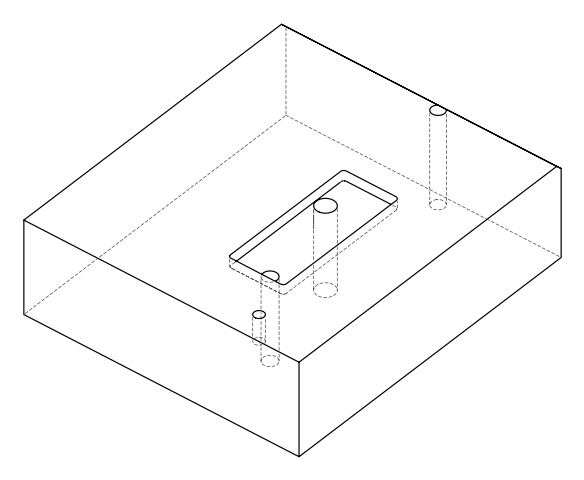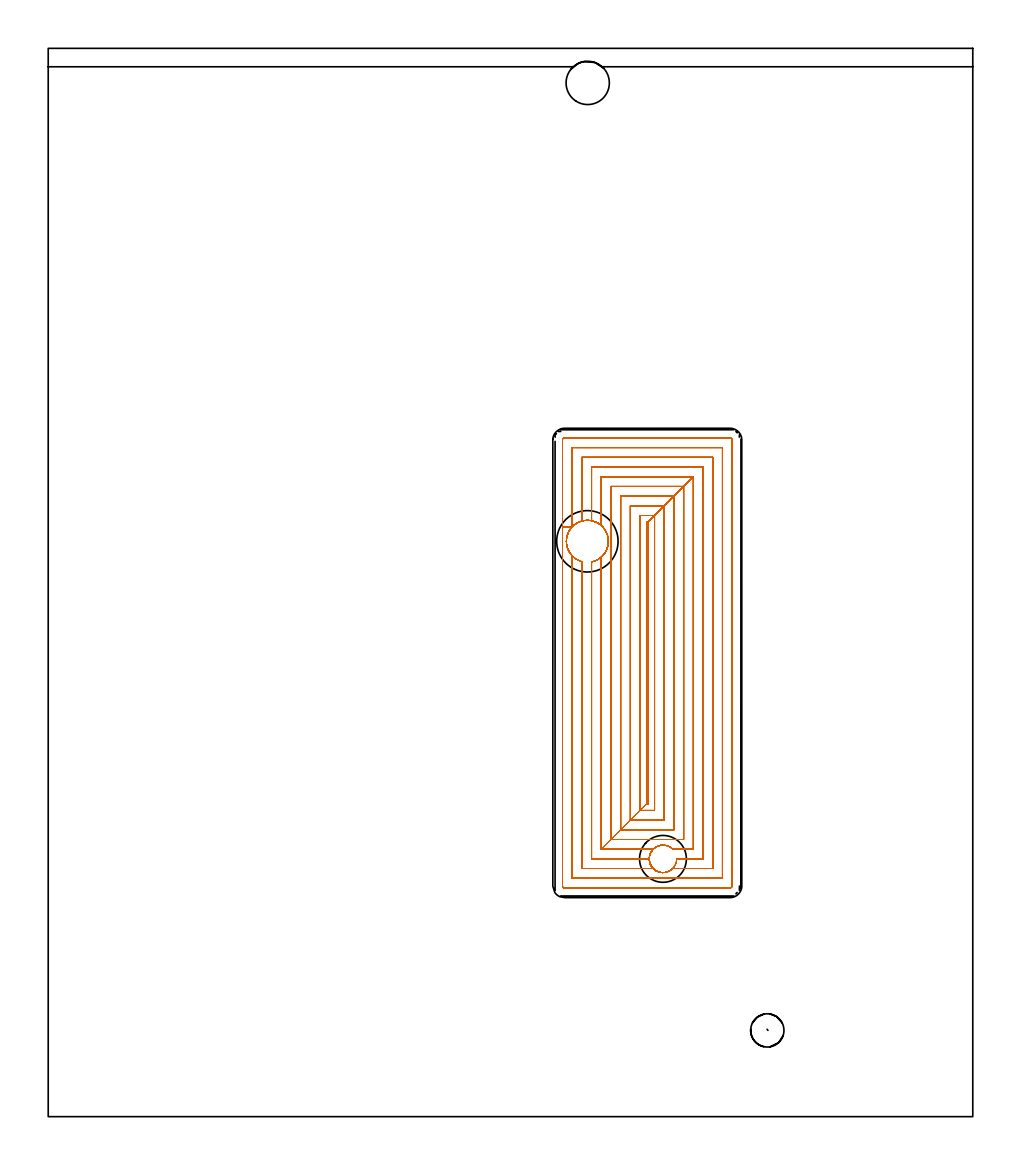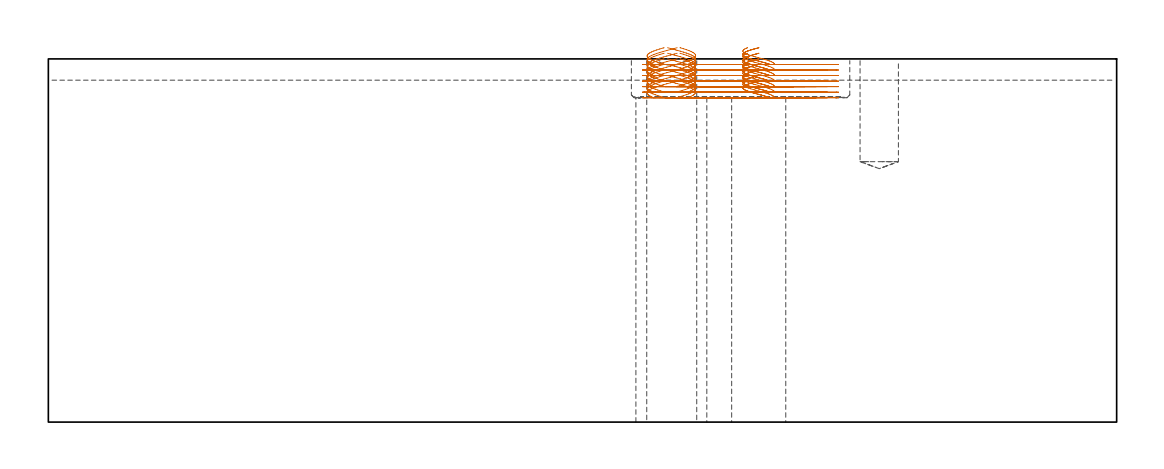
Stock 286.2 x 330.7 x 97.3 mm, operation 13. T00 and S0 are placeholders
(PLAN: 13 operations, 10 tool changes, 51.7 min)
(1 SPOT_DRILL | STEP1HOLE | NXT0321_9005460120000 | 0.03 min | 1 mm3)
(2 SPOT_DRILL_1 | STEP1HOLE_2 | NXT0321_9005460120000 | 0.03 min | 1088 mm3)
(3 SPOT_DRILL_2 | STEP1POCKET | NXT0321_9005460120000 | 0.03 min | 1 mm3)
(4 DRILL_BLIND_HOLE_INTO_CENTER | STEP1HOLE | NXT0301_059 | 0.06 min | 733 mm3)
(5 GUN_DRILL_THROUGH_HOLE | STEP1HOLE | UGT0307_005 | 0.48 min | 4584 mm3)
(6 DRILL_TO_ENLARGE_THROUGH_HOLE | STEP1HOLE | UGT0301_268 | 0.42 min | 8377 mm3)
(7 INDEXABLE_INSERT_DRILL_THROUGH_HOLE_FROM_SOLID | STEP1HOLE_1 | NXT0302_009 | 0.37 min | 27557 mm3)
(8 DRILL_BLIND_HOLE_INTO_CENTER_1 | STEP1HOLE_2 | NXT0301_030 | 0.05 min | 224 mm3)
(9 GUN_DRILL_THROUGH_HOLE_1 | STEP1HOLE_2 | UGT0307_001 | 0.43 min | 1526 mm3)
(10 SPADE_DRILL_TO_ENLARGE_THROUGH_HOLE | STEP1HOLE_2 | UGT0306_005 | 0.38 min | 13204 mm3)
(11 DRILL_BLIND_HOLE_INTO_CENTER_2 | STEP1POCKET | NXT0301_074 | 0.13 min | 2336 mm3)
(12 AREA_MILL | FG_CHAMFER_SURFACE | UGT0205_001 | 7.05 min | 4648 mm3)
(13 MILL_RECTANGULAR_POCKET | POCKET_RECTANGULAR_STRAIGHT | NXT0201_002 | Follow Part, ap 1.5, ae 75% | 42.23 min | 83536 mm3)
(TOOL NXT0321_9005460120000 | NC Spot Drill, 142deg, 12mm, Carbide, Uncoated | D12 PA142 FL30 Z2)
(TOOL NXT0301_059 | Carbide Drill 8.8mm [860.1-0880-026A1-MM 2214] | D8.8 PA140 FL47 Z2)
(TOOL UGT0307_005 | Gun Drill 8.3 mm | D8.3 PA130 FL24 Z1)
(TOOL UGT0301_268 | Twist Drill 13.4 mm | D13.4 PA118 FL108 Z2)
(TOOL NXT0302_009 | Index. Insert Drill 19mm [880-D1900L25-05] | D19 PA176 FL95 Z2)
(TOOL NXT0301_030 | Carbide Drill 5.9mm [860.1-0590-018A1-MM 2214] | D5.9 PA140 FL28 Z2)
(TOOL UGT0307_001 | Gun Drill 5 mm | D5 PA130 FL24 Z1)
(TOOL UGT0306_005 | Spade Drill 14.5mm | D14.5 PA132 FL10 Z2)
(TOOL NXT0301_074 | Carbide Drill 10.3mm [860.1-1030-031A1-MM 2214] | D10.3 PA140 FL55 Z2)
(TOOL UGT0205_001 | Chamfer Mill 20 x 3 x 45 deg. | D20 FL50 Z2)
(TOOL NXT0201_002 | ENDMILL 6mm [R216.24-06050CBC13P 1620] | D6 R1 FL13 Z4)
(OP 13 MILL_RECTANGULAR_POCKET)
G17 G21 G94 G90
T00 M6
G54
G17 G0 G90 X190.359 Y75.554 S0 M3
G43 Z107.3 H1
Z100.3
G94 G1 X190.198 Y75.545 Z100.257 F250.
X189.499 Y75.619 Z100.069
X189.217 Y75.693 Z99.99
X188.935 Y75.768 Z99.912
X188.185 Y76.109 Z99.691
X187.515 Y76.587 Z99.471
X186.949 Y77.185 Z99.25
X186.508 Y77.881 Z99.03
X186.21 Y78.648 Z98.809
X186.064 Y79.458 Z98.588
X186.076 Y80.282 Z98.368
X186.247 Y81.087 Z98.147
X186.569 Y81.845 Z97.926
X187.03 Y82.527 Z97.706
X187.231 Y82.739 Z97.628
X187.434 Y82.949 Z97.549
X188.052 Y83.413 Z97.342
X188.743 Y83.759 Z97.135
X189.486 Y83.974 Z96.928
X190.255 Y84.052 Z96.721
X191.025 Y83.989 Z96.514
X191.771 Y83.789 Z96.307
X192.47 Y83.458 Z96.1
X193.097 Y83.006 Z95.893
X193.304 Y82.8 Z95.814
X199.7 F500.
Y198.1
X185.7 Y184.1
X185.2
Y96.8
X185.7
Y184.1
X187.7 Y186.1
X183.2
Y94.8
X187.7
Y186.1
X190.7 Y189.1
X180.2
Y91.8
X190.7
Y189.1
X193.7 Y192.1
X177.2
Y88.8
X193.7
Y192.1
X196.7 Y195.1
X174.2
Y85.8
X196.7
Y195.1
X199.7 Y198.1
X171.2
Y182.97
G0 X187.338 Y82.849 Z100.3
G1 X187.231 Y82.739 Z100.259 F250.
X187.03 Y82.527 Z100.181
X186.569 Y81.845 Z99.96
X186.247 Y81.087 Z99.739
X186.076 Y80.282 Z99.519
X186.064 Y79.458 Z99.298
X186.21 Y78.648 Z99.078
X186.508 Y77.881 Z98.857
X186.949 Y77.185 Z98.636
X187.515 Y76.587 Z98.416
X188.185 Y76.109 Z98.195
X188.935 Y75.768 Z97.975
X189.217 Y75.693 Z97.896
X189.499 Y75.619 Z97.818
X190.198 Y75.545 Z97.63
X190.899 Y75.586 Z97.441
X191.584 Y75.742 Z97.253
X192.235 Y76.008 Z97.065
X192.833 Y76.377 Z96.877
X193.055 Y76.566 Z96.798
X193.277 Y76.758 Z96.72
X193.774 Y77.348 Z96.513
X194.158 Y78.018 Z96.306
X194.415 Y78.745 Z96.1
X194.538 Y79.507 Z95.893
Y79.8 Z95.814
X202.7 F500.
Y201.1
X168.2
Y184.467
G0 X190.355 Y84.05 Z100.3
G1 X189.573 Y83.99 Z100.09 F250.
X188.798 Y83.78 Z99.875
X188.077 Y83.429 Z99.66
X187.434 Y82.949 Z99.445
X187.231 Y82.739 Z99.367
X187.03 Y82.527 Z99.288
X186.569 Y81.845 Z99.068
X186.247 Y81.087 Z98.847
X186.076 Y80.282 Z98.626
X186.064 Y79.458 Z98.406
X186.21 Y78.648 Z98.185
X186.508 Y77.881 Z97.965
X186.949 Y77.185 Z97.744
X187.515 Y76.587 Z97.523
X188.185 Y76.109 Z97.303
X188.935 Y75.768 Z97.082
X189.217 Y75.693 Z97.004
X189.499 Y75.619 Z96.926
X190.198 Y75.545 Z96.737
X190.899 Y75.586 Z96.549
X191.584 Y75.742 Z96.361
X192.235 Y76.008 Z96.173
X192.833 Y76.377 Z95.984
X193.055 Y76.566 Z95.906
X193.185 Y76.678 Z95.86
X193.305 Y76.8 Z95.814
X205.7 F500.
Y204.1
X165.2
Y184.368
G0 X165.887 Y184.513 Z100.3
G1 X166.681 Y184.602 Z100.086 F250.
X167.682 Y184.56 Z99.817
X168.038 Y184.498 Z99.721
X168.393 Y184.434 Z99.624
X169.291 Y184.152 Z99.372
X170.139 Y183.744 Z99.12
X170.919 Y183.217 Z98.867
X171.615 Y182.584 Z98.615
X172.213 Y181.856 Z98.363
X172.699 Y181.051 Z98.111
X173.064 Y180.183 Z97.859
X173.3 Y179.272 Z97.606
X173.403 Y178.336 Z97.354
X173.369 Y177.396 Z97.102
X173.2 Y176.47 Z96.85
X172.899 Y175.578 Z96.597
X172.742 Y175.253 Z96.501
X172.583 Y174.929 Z96.404
X172.079 Y174.159 Z96.158
X171.471 Y173.469 Z95.911
X171.2 Y173.23 Z95.814
Y82.8 F500.
X187.292
G0 X169.223 Y184.174 Z100.3
G1 X169.291 Y184.152 Z100.281 F250.
X170.139 Y183.744 Z100.029
X170.919 Y183.217 Z99.776
X171.615 Y182.584 Z99.524
X172.213 Y181.856 Z99.272
X172.699 Y181.051 Z99.02
X173.064 Y180.183 Z98.768
X173.3 Y179.272 Z98.515
X173.403 Y178.336 Z98.263
X173.369 Y177.396 Z98.011
X173.2 Y176.47 Z97.759
X172.899 Y175.578 Z97.507
X172.742 Y175.253 Z97.41
X172.583 Y174.929 Z97.313
X172.108 Y174.198 Z97.08
X171.539 Y173.537 Z96.846
X170.886 Y172.958 Z96.612
X170.163 Y172.471 Z96.378
X169.38 Y172.085 Z96.145
X168.553 Y171.808 Z95.911
X168.2 Y171.736 Z95.814
Y79.8 F500.
X186.06
G0 X164.976 Y184.297 Z100.3
G1 X164.718 Y184.226 Z100.228 F250.
X163.803 Y183.818 Z99.96
X162.961 Y183.273 Z99.691
X162.213 Y182.606 Z99.423
X161.576 Y181.832 Z99.154
X161.065 Y180.97 Z98.885
X160.693 Y180.039 Z98.617
X160.467 Y179.062 Z98.348
X160.395 Y178.063 Z98.08
X160.476 Y177.064 Z97.811
X160.71 Y176.089 Z97.543
X160.839 Y175.752 Z97.446
X161.057 Y175.256 Z97.301
X161.269 Y174.853 Z97.179
X161.45 Y174.541 Z97.082
X161.976 Y173.843 Z96.848
X162.591 Y173.222 Z96.614
X163.284 Y172.69 Z96.379
X164.042 Y172.254 Z96.145
X164.852 Y171.924 Z95.911
X165.2 Y171.83 Z95.814
Y76.8 F500.
X187.302
G0 X168.464 Y184.412 Z100.3
G1 X167.682 Y184.56 Z100.087 F250.
X166.681 Y184.602 Z99.818
X165.685 Y184.49 Z99.55
X164.718 Y184.226 Z99.281
X163.803 Y183.818 Z99.012
X162.961 Y183.273 Z98.744
X162.213 Y182.606 Z98.475
X161.576 Y181.832 Z98.207
X161.065 Y180.97 Z97.938
X160.693 Y180.039 Z97.669
X160.467 Y179.062 Z97.401
X160.395 Y178.063 Z97.132
X160.476 Y177.064 Z96.864
X160.71 Y176.089 Z96.595
X160.839 Y175.752 Z96.498
X161.057 Y175.256 Z96.353
X161.269 Y174.853 Z96.231
X161.45 Y174.541 Z96.135
X161.951 Y173.873 Z95.911
X162.2 Y173.612 Z95.814
Y73.8 F500.
X208.7
Y207.1
X162.2
Y182.578
X159.2
Y71.4
G3 X159.8 Y70.8 R0.6
G1 X211.1
G3 X211.7 Y71.4 R0.6
G1 Y209.5
G3 X211.1 Y210.1 R0.6
G1 X159.8
G3 X159.2 Y209.5 R0.6
G1 Y182.578
Y181.578
G0 X190.356 Y75.554 Z98.814
G1 X190.198 Y75.545 Z98.772 F250.
X189.499 Y75.619 Z98.584
X189.217 Y75.693 Z98.505
X188.935 Y75.768 Z98.427
X188.245 Y76.075 Z98.225
X187.62 Y76.498 Z98.023
X187.08 Y77.025 Z97.821
X186.641 Y77.638 Z97.618
X186.51 Y77.9 Z97.54
X186.379 Y78.161 Z97.462
X186.157 Y78.855 Z97.266
X186.056 Y79.578 Z97.071
X186.079 Y80.307 Z96.876
X186.227 Y81.022 Z96.68
X186.494 Y81.701 Z96.485
X186.872 Y82.324 Z96.289
X187.061 Y82.548 Z96.211
X187.25 Y82.77 Z96.133
X187.815 Y83.255 Z95.933
X188.064 Y83.409 Z95.855
X188.312 Y83.562 Z95.776
X188.985 Y83.845 Z95.581
X189.697 Y84.009 Z95.385
X190.426 Y84.05 Z95.189
X191.151 Y83.966 Z94.994
X191.852 Y83.759 Z94.798
X192.506 Y83.436 Z94.603
X193.097 Y83.006 Z94.407
X193.304 Y82.8 Z94.329
X199.7 F500.
Y198.1
X171.2
Y182.97
G0 X187.337 Y82.845 Z98.814
G1 X187.25 Y82.77 Z98.783 F250.
X187.061 Y82.548 Z98.705
X186.872 Y82.324 Z98.627
X186.494 Y81.701 Z98.431
X186.227 Y81.022 Z98.236
X186.079 Y80.307 Z98.041
X186.056 Y79.578 Z97.845
X186.157 Y78.855 Z97.65
X186.379 Y78.161 Z97.454
X186.51 Y77.9 Z97.376
X186.641 Y77.638 Z97.298
X187.08 Y77.025 Z97.095
X187.62 Y76.498 Z96.893
X188.245 Y76.075 Z96.691
X188.935 Y75.768 Z96.489
X189.217 Y75.693 Z96.411
X189.499 Y75.619 Z96.332
X190.198 Y75.545 Z96.144
X190.899 Y75.586 Z95.956
X191.584 Y75.742 Z95.767
X192.235 Y76.008 Z95.579
X192.833 Y76.377 Z95.391
X193.055 Y76.566 Z95.313
X193.277 Y76.758 Z95.234
X193.774 Y77.348 Z95.027
X194.158 Y78.018 Z94.821
X194.415 Y78.745 Z94.614
X194.538 Y79.507 Z94.407
Y79.8 Z94.329
X202.7 F500.
Y201.1
X168.2
Y184.467
G0 X190.352 Y84.043 Z98.814
G1 X189.725 Y84.013 Z98.646 F250.
X188.999 Y83.849 Z98.447
X188.312 Y83.562 Z98.247
X188.064 Y83.409 Z98.169
X187.815 Y83.255 Z98.091
X187.25 Y82.77 Z97.891
X187.061 Y82.548 Z97.813
X186.872 Y82.324 Z97.735
X186.494 Y81.701 Z97.539
X186.227 Y81.022 Z97.344
X186.079 Y80.307 Z97.148
X186.056 Y79.578 Z96.953
X186.157 Y78.855 Z96.757
X186.379 Y78.161 Z96.562
X186.51 Y77.9 Z96.483
X186.641 Y77.638 Z96.405
X187.08 Y77.025 Z96.203
X187.62 Y76.498 Z96.001
X188.245 Y76.075 Z95.799
X188.935 Y75.768 Z95.596
X189.217 Y75.693 Z95.518
X189.499 Y75.619 Z95.44
X190.198 Y75.545 Z95.252
X190.899 Y75.586 Z95.063
X191.584 Y75.742 Z94.875
X192.235 Y76.008 Z94.687
X192.833 Y76.377 Z94.499
X193.055 Y76.566 Z94.42
X193.185 Y76.678 Z94.374
X193.305 Y76.8 Z94.329
X205.7 F500.
Y204.1
X165.2
Y184.368
G0 X165.887 Y184.513 Z98.814
G1 X166.681 Y184.602 Z98.6 F250.
X167.682 Y184.56 Z98.332
X168.038 Y184.498 Z98.235
X168.393 Y184.434 Z98.138
X169.291 Y184.152 Z97.886
X170.138 Y183.744 Z97.634
X170.919 Y183.218 Z97.382
X171.615 Y182.584 Z97.13
X172.212 Y181.857 Z96.877
X172.699 Y181.051 Z96.625
X173.064 Y180.184 Z96.373
X173.3 Y179.273 Z96.121
X173.403 Y178.338 Z95.869
X173.369 Y177.397 Z95.617
X173.2 Y176.471 Z95.364
X172.9 Y175.579 Z95.112
X172.742 Y175.255 Z95.016
X172.584 Y174.931 Z94.919
X172.079 Y174.16 Z94.672
X171.471 Y173.469 Z94.425
X171.2 Y173.23 Z94.329
Y82.8 F500.
X185.2 Y96.8
X185.7
Y184.1
X185.2
Y96.8
X183.2 Y94.8
X187.7
Y186.1
X183.2
Y94.8
X180.2 Y91.8
X190.7
Y189.1
X180.2
Y91.8
X177.2 Y88.8
X193.7
Y192.1
X177.2
Y88.8
X174.2 Y85.8
X196.7
Y195.1
X174.2
Y85.8
X171.2 Y82.8
X187.294
G0 X169.222 Y184.174 Z98.814
G1 X169.291 Y184.152 Z98.795 F250.
X170.138 Y183.744 Z98.543
X170.919 Y183.218 Z98.291
X171.615 Y182.584 Z98.039
X172.212 Y181.857 Z97.786
X172.699 Y181.051 Z97.534
X173.064 Y180.184 Z97.282
X173.3 Y179.273 Z97.03
X173.403 Y178.338 Z96.778
X173.369 Y177.397 Z96.526
X173.2 Y176.471 Z96.273
X172.9 Y175.579 Z96.021
X172.742 Y175.255 Z95.925
X172.584 Y174.931 Z95.828
X172.109 Y174.199 Z95.594
X171.539 Y173.538 Z95.36
X170.887 Y172.958 Z95.127
X170.163 Y172.471 Z94.893
X169.381 Y172.086 Z94.659
X168.553 Y171.808 Z94.425
X168.2 Y171.736 Z94.329
Y79.8 F500.
X186.06
G0 X164.976 Y184.297 Z98.814
G1 X164.718 Y184.226 Z98.742 F250.
X163.803 Y183.818 Z98.474
X162.961 Y183.273 Z98.205
X162.213 Y182.606 Z97.937
X161.576 Y181.832 Z97.668
X161.065 Y180.97 Z97.4
X160.693 Y180.039 Z97.131
X160.467 Y179.062 Z96.862
X160.395 Y178.063 Z96.594
X160.476 Y177.064 Z96.325
X160.71 Y176.089 Z96.057
X160.839 Y175.752 Z95.96
X161.057 Y175.256 Z95.815
X161.269 Y174.853 Z95.693
X161.428 Y174.579 Z95.608
X161.612 Y174.321 Z95.523
X161.822 Y174.028 Z95.426
X162.458 Y173.343 Z95.176
X163.185 Y172.757 Z94.926
X163.988 Y172.281 Z94.676
X164.852 Y171.924 Z94.425
X165.2 Y171.83 Z94.329
Y76.8 F500.
X187.302
G0 X168.464 Y184.412 Z98.814
G1 X167.682 Y184.56 Z98.601 F250.
X166.681 Y184.602 Z98.332
X165.685 Y184.49 Z98.064
X164.718 Y184.226 Z97.795
X163.803 Y183.818 Z97.527
X162.961 Y183.273 Z97.258
X162.213 Y182.606 Z96.99
X161.576 Y181.832 Z96.721
X161.065 Y180.97 Z96.452
X160.693 Y180.039 Z96.184
X160.467 Y179.062 Z95.915
X160.395 Y178.063 Z95.647
X160.476 Y177.064 Z95.378
X160.71 Y176.089 Z95.109
X160.839 Y175.752 Z95.013
X161.057 Y175.256 Z94.868
X161.269 Y174.853 Z94.746
X161.428 Y174.579 Z94.661
X161.612 Y174.321 Z94.576
X161.822 Y174.028 Z94.479
X161.951 Y173.873 Z94.425
X162.2 Y173.612 Z94.329
Y73.8 F500.
X208.7
Y207.1
X162.2
Y182.578
X159.2
Y71.4
G3 X159.8 Y70.8 R0.6
G1 X211.1
G3 X211.7 Y71.4 R0.6
G1 Y209.5
G3 X211.1 Y210.1 R0.6
G1 X159.8
G3 X159.2 Y209.5 R0.6
G1 Y182.578
Y181.578
G0 X190.356 Y75.554 Z97.329
G1 X190.198 Y75.545 Z97.286 F250.
X189.499 Y75.619 Z97.098
X189.217 Y75.693 Z97.02
X188.935 Y75.768 Z96.941
X188.245 Y76.075 Z96.739
X187.621 Y76.498 Z96.537
X187.08 Y77.025 Z96.335
X186.641 Y77.638 Z96.133
X186.51 Y77.9 Z96.054
X186.379 Y78.161 Z95.976
X186.157 Y78.855 Z95.781
X186.056 Y79.578 Z95.585
X186.079 Y80.307 Z95.39
X186.227 Y81.022 Z95.194
X186.494 Y81.701 Z94.999
X186.872 Y82.324 Z94.803
X187.061 Y82.548 Z94.725
X187.25 Y82.77 Z94.647
X187.79 Y83.237 Z94.455
X188.037 Y83.392 Z94.377
X188.285 Y83.547 Z94.299
X188.96 Y83.837 Z94.102
X189.675 Y84.006 Z93.905
X190.408 Y84.05 Z93.708
X191.138 Y83.968 Z93.512
X191.843 Y83.762 Z93.315
X192.502 Y83.438 Z93.118
X193.096 Y83.006 Z92.921
X193.303 Y82.8 Z92.843
X199.7 F500.
Y198.1
X171.2
Y182.97
G0 X187.337 Y82.845 Z97.329
G1 X187.25 Y82.77 Z97.298 F250.
X187.061 Y82.548 Z97.22
X186.872 Y82.324 Z97.141
X186.494 Y81.701 Z96.946
X186.227 Y81.022 Z96.75
X186.079 Y80.307 Z96.555
X186.056 Y79.578 Z96.359
X186.157 Y78.855 Z96.164
X186.379 Y78.161 Z95.968
X186.51 Y77.9 Z95.89
X186.641 Y77.638 Z95.812
X187.08 Y77.025 Z95.61
X187.621 Y76.498 Z95.408
X188.245 Y76.075 Z95.205
X188.935 Y75.768 Z95.003
X189.217 Y75.693 Z94.925
X189.499 Y75.619 Z94.847
X190.198 Y75.545 Z94.658
X190.899 Y75.586 Z94.47
X191.584 Y75.742 Z94.282
X192.235 Y76.008 Z94.094
X192.833 Y76.377 Z93.905
X193.055 Y76.566 Z93.827
X193.277 Y76.758 Z93.749
X193.774 Y77.348 Z93.542
X194.158 Y78.018 Z93.335
X194.416 Y78.745 Z93.128
X194.538 Y79.507 Z92.921
X194.539 Y79.8 Z92.843
X202.7 F500.
Y201.1
X168.2
Y184.467
G0 X190.352 Y84.04 Z97.329
G1 X189.743 Y84.016 Z97.165 F250.
X188.993 Y83.847 Z96.959
X188.285 Y83.547 Z96.753
X188.037 Y83.392 Z96.675
X187.79 Y83.237 Z96.597
X187.25 Y82.77 Z96.405
X187.061 Y82.548 Z96.327
X186.872 Y82.324 Z96.249
X186.494 Y81.701 Z96.053
X186.227 Y81.022 Z95.858
X186.079 Y80.307 Z95.662
X186.056 Y79.578 Z95.467
X186.157 Y78.855 Z95.271
X186.379 Y78.161 Z95.076
X186.51 Y77.9 Z94.998
X186.641 Y77.638 Z94.919
X187.08 Y77.025 Z94.717
X187.621 Y76.498 Z94.515
X188.245 Y76.075 Z94.313
X188.935 Y75.768 Z94.111
X189.217 Y75.693 Z94.032
X189.499 Y75.619 Z93.954
X190.198 Y75.545 Z93.766
X190.899 Y75.586 Z93.578
X191.584 Y75.742 Z93.389
X192.235 Y76.008 Z93.201
X192.833 Y76.377 Z93.013
X193.055 Y76.566 Z92.935
X193.185 Y76.678 Z92.889
X193.305 Y76.8 Z92.843
X205.7 F500.
Y204.1
X165.2
Y184.368
G0 X165.886 Y184.513 Z97.329
G1 X166.681 Y184.602 Z97.114 F250.
X167.682 Y184.56 Z96.846
X168.038 Y184.498 Z96.749
X168.393 Y184.434 Z96.652
X169.324 Y184.139 Z96.391
X170.201 Y183.707 Z96.129
X171.004 Y183.149 Z95.867
X171.714 Y182.477 Z95.605
X172.315 Y181.707 Z95.343
X172.794 Y180.855 Z95.081
X173.141 Y179.941 Z94.819
X173.223 Y179.59 Z94.722
X173.306 Y179.239 Z94.626
X173.403 Y178.311 Z94.376
X173.367 Y177.38 Z94.126
X173.198 Y176.463 Z93.876
X172.9 Y175.579 Z93.626
X172.742 Y175.255 Z93.53
X172.584 Y174.931 Z93.433
X172.079 Y174.16 Z93.186
X171.471 Y173.469 Z92.94
X171.2 Y173.23 Z92.843
Y82.8 F500.
X185.2 Y96.8
X185.7
Y184.1
X185.2
Y96.8
X183.2 Y94.8
X187.7
Y186.1
X183.2
Y94.8
X180.2 Y91.8
X190.7
Y189.1
X180.2
Y91.8
X177.2 Y88.8
X193.7
Y192.1
X177.2
Y88.8
X174.2 Y85.8
X196.7
Y195.1
X174.2
Y85.8
X171.2 Y82.8
X187.294
G0 X169.222 Y184.172 Z97.329
G1 X169.324 Y184.139 Z97.3 F250.
X170.201 Y183.707 Z97.038
X171.004 Y183.149 Z96.776
X171.714 Y182.477 Z96.514
X172.315 Y181.707 Z96.252
X172.794 Y180.855 Z95.99
X173.141 Y179.941 Z95.728
X173.223 Y179.59 Z95.632
X173.306 Y179.239 Z95.535
X173.403 Y178.311 Z95.285
X173.367 Y177.38 Z95.035
X173.198 Y176.463 Z94.785
X172.9 Y175.579 Z94.536
X172.742 Y175.255 Z94.439
X172.584 Y174.931 Z94.342
X172.109 Y174.199 Z94.108
X171.539 Y173.538 Z93.875
X170.887 Y172.958 Z93.641
X170.163 Y172.471 Z93.407
X169.381 Y172.086 Z93.173
X168.553 Y171.808 Z92.94
X168.2 Y171.736 Z92.843
Y79.8 F500.
X186.06
G0 X164.976 Y184.297 Z97.329
G1 X164.718 Y184.226 Z97.257 F250.
X163.803 Y183.818 Z96.988
X162.961 Y183.273 Z96.72
X162.213 Y182.606 Z96.451
X161.576 Y181.832 Z96.182
X161.065 Y180.97 Z95.914
X160.693 Y180.039 Z95.645
X160.467 Y179.062 Z95.377
X160.395 Y178.063 Z95.108
X160.476 Y177.064 Z94.84
X160.71 Y176.089 Z94.571
X160.839 Y175.752 Z94.474
X161.057 Y175.256 Z94.329
X161.269 Y174.853 Z94.207
X161.423 Y174.587 Z94.125
X161.602 Y174.336 Z94.042
X161.811 Y174.042 Z93.945
X162.448 Y173.353 Z93.694
X163.178 Y172.762 Z93.442
X163.985 Y172.283 Z93.191
X164.852 Y171.924 Z92.94
X165.2 Y171.83 Z92.843
Y76.8 F500.
X187.302
G0 X168.464 Y184.412 Z97.329
G1 X167.682 Y184.56 Z97.115 F250.
X166.681 Y184.602 Z96.847
X165.685 Y184.49 Z96.578
X164.718 Y184.226 Z96.31
X163.803 Y183.818 Z96.041
X162.961 Y183.273 Z95.772
X162.213 Y182.606 Z95.504
X161.576 Y181.832 Z95.235
X161.065 Y180.97 Z94.967
X160.693 Y180.039 Z94.698
X160.467 Y179.062 Z94.43
X160.395 Y178.063 Z94.161
X160.476 Y177.064 Z93.892
X160.71 Y176.089 Z93.624
X160.839 Y175.752 Z93.527
X161.057 Y175.256 Z93.382
X161.269 Y174.853 Z93.26
X161.423 Y174.587 Z93.177
X161.602 Y174.336 Z93.095
X161.811 Y174.042 Z92.998
X161.951 Y173.873 Z92.94
X162.2 Y173.612 Z92.843
Y73.8 F500.
X208.7
Y207.1
X162.2
Y182.578
X159.2
Y71.4
G3 X159.8 Y70.8 R0.6
G1 X211.1
G3 X211.7 Y71.4 R0.6
G1 Y209.5
G3 X211.1 Y210.1 R0.6
G1 X159.8
G3 X159.2 Y209.5 R0.6
G1 Y182.578
Y181.578
G0 X190.359 Y75.554 Z95.843
G1 X190.198 Y75.545 Z95.8 F250.
X189.499 Y75.619 Z95.611
X189.217 Y75.693 Z95.533
X188.935 Y75.768 Z95.455
X188.185 Y76.109 Z95.234
X187.515 Y76.587 Z95.014
X186.949 Y77.185 Z94.793
X186.508 Y77.881 Z94.572
X186.21 Y78.648 Z94.352
X186.064 Y79.458 Z94.131
X186.076 Y80.282 Z93.91
X186.247 Y81.087 Z93.69
X186.569 Y81.845 Z93.469
X187.03 Y82.527 Z93.249
X187.373 Y82.879 Z93.117
X187.586 Y83.08 Z93.039
X188.203 Y83.502 Z92.838
X188.884 Y83.811 Z92.638
X189.609 Y83.996 Z92.437
X190.354 Y84.051 Z92.237
X191.099 Y83.976 Z92.037
X191.818 Y83.772 Z91.836
X192.491 Y83.445 Z91.636
X193.096 Y83.006 Z91.435
X193.303 Y82.8 Z91.357
X199.7 F500.
Y198.1
X185.7 Y184.1
X185.2
Y96.8
X185.7
Y184.1
X187.7 Y186.1
X183.2
Y94.8
X187.7
Y186.1
X190.7 Y189.1
X180.2
Y91.8
X190.7
Y189.1
X193.7 Y192.1
X177.2
Y88.8
X193.7
Y192.1
X196.7 Y195.1
X174.2
Y85.8
X196.7
Y195.1
X199.7 Y198.1
X171.2
Y182.97
G0 X187.339 Y82.847 Z95.843
G1 X187.03 Y82.527 Z95.724 F250.
X186.569 Y81.845 Z95.503
X186.247 Y81.087 Z95.282
X186.076 Y80.282 Z95.062
X186.064 Y79.458 Z94.841
X186.21 Y78.648 Z94.621
X186.508 Y77.881 Z94.4
X186.949 Y77.185 Z94.179
X187.515 Y76.587 Z93.959
X188.185 Y76.109 Z93.738
X188.935 Y75.768 Z93.517
X189.217 Y75.693 Z93.439
X189.499 Y75.619 Z93.361
X190.198 Y75.545 Z93.173
X190.899 Y75.586 Z92.984
X191.584 Y75.742 Z92.796
X192.235 Y76.008 Z92.608
X192.833 Y76.377 Z92.42
X193.055 Y76.566 Z92.341
X193.277 Y76.758 Z92.263
X193.774 Y77.348 Z92.056
X194.158 Y78.018 Z91.849
X194.416 Y78.745 Z91.642
X194.538 Y79.507 Z91.436
X194.539 Y79.8 Z91.357
X202.7 F500.
Y201.1
X168.2
Y184.467
G0 X190.355 Y84.042 Z95.843
G1 X189.699 Y84.009 Z95.667 F250.
X188.941 Y83.831 Z95.458
X188.229 Y83.517 Z95.25
X187.586 Y83.08 Z95.041
X187.231 Y82.739 Z94.909
X187.03 Y82.527 Z94.831
X186.569 Y81.845 Z94.611
X186.247 Y81.087 Z94.39
X186.076 Y80.282 Z94.169
X186.064 Y79.458 Z93.949
X186.21 Y78.648 Z93.728
X186.508 Y77.881 Z93.507
X186.949 Y77.185 Z93.287
X187.515 Y76.587 Z93.066
X188.185 Y76.109 Z92.846
X188.935 Y75.768 Z92.625
X189.217 Y75.693 Z92.547
X189.499 Y75.619 Z92.468
X190.198 Y75.545 Z92.28
X190.899 Y75.586 Z92.092
X191.584 Y75.742 Z91.904
X192.235 Y76.008 Z91.715
X192.833 Y76.377 Z91.527
X193.055 Y76.566 Z91.449
X193.185 Y76.678 Z91.403
X193.305 Y76.8 Z91.357
X205.7 F500.
Y204.1
X165.2
Y184.368
G0 X165.887 Y184.513 Z95.843
G1 X166.681 Y184.602 Z95.629 F250.
X167.682 Y184.56 Z95.36
X168.038 Y184.498 Z95.263
X168.393 Y184.434 Z95.167
X169.291 Y184.152 Z94.915
X170.139 Y183.744 Z94.662
X170.919 Y183.217 Z94.41
X171.615 Y182.584 Z94.158
X172.213 Y181.856 Z93.906
X172.699 Y181.051 Z93.654
X173.064 Y180.183 Z93.401
X173.3 Y179.272 Z93.149
X173.403 Y178.336 Z92.897
X173.369 Y177.396 Z92.645
X173.2 Y176.47 Z92.393
X172.899 Y175.578 Z92.14
X172.742 Y175.253 Z92.044
X172.583 Y174.929 Z91.947
X172.079 Y174.159 Z91.7
X171.471 Y173.469 Z91.454
X171.2 Y173.23 Z91.357
Y82.8 F500.
X187.292
G0 X169.221 Y184.174 Z95.843
G1 X169.291 Y184.152 Z95.823 F250.
X170.139 Y183.744 Z95.571
X170.919 Y183.217 Z95.319
X171.615 Y182.584 Z95.067
X172.213 Y181.856 Z94.815
X172.699 Y181.051 Z94.562
X173.064 Y180.183 Z94.31
X173.3 Y179.272 Z94.058
X173.403 Y178.336 Z93.806
X173.369 Y177.396 Z93.554
X173.2 Y176.47 Z93.301
X172.899 Y175.578 Z93.049
X172.742 Y175.253 Z92.952
X172.583 Y174.929 Z92.856
X172.13 Y174.227 Z92.632
X171.59 Y173.589 Z92.408
X170.973 Y173.026 Z92.184
X170.301 Y172.555 Z91.964
X169.985 Y172.386 Z91.868
X169.667 Y172.215 Z91.771
X169.119 Y171.988 Z91.613
X168.554 Y171.812 Z91.454
X168.2 Y171.74 Z91.357
Y79.8 F500.
X186.06
G0 X164.981 Y184.298 Z95.843
G1 X164.718 Y184.226 Z95.77 F250.
X163.803 Y183.818 Z95.501
X162.961 Y183.273 Z95.232
X162.213 Y182.606 Z94.964
X161.576 Y181.832 Z94.695
X161.065 Y180.97 Z94.427
X160.693 Y180.039 Z94.158
X160.467 Y179.062 Z93.89
X160.395 Y178.063 Z93.621
X160.476 Y177.064 Z93.352
X160.71 Y176.089 Z93.084
X160.839 Y175.752 Z92.987
X161.057 Y175.256 Z92.842
X161.234 Y174.919 Z92.74
X161.412 Y174.605 Z92.643
X161.94 Y173.892 Z92.405
X162.56 Y173.256 Z92.168
X163.261 Y172.712 Z91.93
X164.03 Y172.267 Z91.692
X164.852 Y171.931 Z91.454
X165.2 Y171.836 Z91.357
Y76.8 F500.
X187.302
G0 X168.469 Y184.41 Z95.843
G1 X167.682 Y184.56 Z95.628 F250.
X166.681 Y184.602 Z95.359
X165.685 Y184.49 Z95.091
X164.718 Y184.226 Z94.822
X163.803 Y183.818 Z94.554
X162.961 Y183.273 Z94.285
X162.213 Y182.606 Z94.017
X161.576 Y181.832 Z93.748
X161.065 Y180.97 Z93.479
X160.693 Y180.039 Z93.211
X160.467 Y179.062 Z92.942
X160.395 Y178.063 Z92.674
X160.476 Y177.064 Z92.405
X160.71 Y176.089 Z92.137
X160.839 Y175.752 Z92.04
X161.057 Y175.256 Z91.895
X161.234 Y174.919 Z91.793
X161.412 Y174.605 Z91.696
X161.95 Y173.879 Z91.454
X162.2 Y173.619 Z91.357
Y73.8 F500.
X208.7
Y207.1
X162.2
Y182.578
X159.2
Y71.4
G3 X159.8 Y70.8 R0.6
G1 X211.1
G3 X211.7 Y71.4 R0.6
G1 Y209.5
G3 X211.1 Y210.1 R0.6
G1 X159.8
G3 X159.2 Y209.5 R0.6
G1 Y182.578
Y181.578
G0 X190.359 Y75.554 Z94.357
G1 X190.198 Y75.545 Z94.314 F250.
X189.499 Y75.619 Z94.126
X189.217 Y75.693 Z94.047
X188.935 Y75.768 Z93.969
X188.185 Y76.109 Z93.748
X187.515 Y76.587 Z93.528
X186.949 Y77.185 Z93.307
X186.508 Y77.881 Z93.087
X186.21 Y78.648 Z92.866
X186.064 Y79.458 Z92.645
X186.076 Y80.282 Z92.425
X186.247 Y81.087 Z92.204
X186.569 Y81.845 Z91.984
X187.03 Y82.527 Z91.763
X187.231 Y82.739 Z91.685
X187.434 Y82.949 Z91.606
X188.052 Y83.413 Z91.399
X188.743 Y83.759 Z91.192
X189.486 Y83.974 Z90.985
X190.255 Y84.052 Z90.778
X191.025 Y83.989 Z90.571
X191.771 Y83.789 Z90.364
X192.47 Y83.458 Z90.157
X193.097 Y83.006 Z89.95
X193.304 Y82.8 Z89.871
X199.7 F500.
Y198.1
X185.7 Y184.1
X185.2
Y96.8
X185.7
Y184.1
X187.7 Y186.1
X183.2
Y94.8
X187.7
Y186.1
X190.7 Y189.1
X180.2
Y91.8
X190.7
Y189.1
X193.7 Y192.1
X177.2
Y88.8
X193.7
Y192.1
X196.7 Y195.1
X174.2
Y85.8
X196.7
Y195.1
X199.7 Y198.1
X171.2
Y182.97
G0 X187.338 Y82.849 Z94.357
G1 X187.231 Y82.739 Z94.316 F250.
X187.03 Y82.527 Z94.238
X186.569 Y81.845 Z94.017
X186.247 Y81.087 Z93.797
X186.076 Y80.282 Z93.576
X186.064 Y79.458 Z93.355
X186.21 Y78.648 Z93.135
X186.508 Y77.881 Z92.914
X186.949 Y77.185 Z92.694
X187.515 Y76.587 Z92.473
X188.185 Y76.109 Z92.252
X188.935 Y75.768 Z92.032
X189.217 Y75.693 Z91.953
X189.499 Y75.619 Z91.875
X190.198 Y75.545 Z91.687
X190.899 Y75.586 Z91.499
X191.584 Y75.742 Z91.31
X192.235 Y76.008 Z91.122
X192.833 Y76.377 Z90.934
X193.055 Y76.566 Z90.856
X193.277 Y76.758 Z90.777
X193.774 Y77.348 Z90.57
X194.158 Y78.018 Z90.364
X194.416 Y78.745 Z90.157
X194.538 Y79.507 Z89.95
X194.539 Y79.8 Z89.871
X202.7 F500.
Y201.1
X168.2
Y184.467
G0 X190.355 Y84.05 Z94.357
G1 X189.573 Y83.99 Z94.147 F250.
X188.798 Y83.78 Z93.932
X188.077 Y83.429 Z93.717
X187.434 Y82.949 Z93.502
X187.231 Y82.739 Z93.424
X187.03 Y82.527 Z93.345
X186.569 Y81.845 Z93.125
X186.247 Y81.087 Z92.904
X186.076 Y80.282 Z92.684
X186.064 Y79.458 Z92.463
X186.21 Y78.648 Z92.242
X186.508 Y77.881 Z92.022
X186.949 Y77.185 Z91.801
X187.515 Y76.587 Z91.58
X188.185 Y76.109 Z91.36
X188.935 Y75.768 Z91.139
X189.217 Y75.693 Z91.061
X189.499 Y75.619 Z90.983
X190.198 Y75.545 Z90.794
X190.899 Y75.586 Z90.606
X191.584 Y75.742 Z90.418
X192.235 Y76.008 Z90.23
X192.833 Y76.377 Z90.041
X193.055 Y76.566 Z89.963
X193.185 Y76.678 Z89.917
X193.305 Y76.8 Z89.871
X205.7 F500.
Y204.1
X165.2
Y184.368
G0 X165.888 Y184.513 Z94.357
G1 X166.681 Y184.602 Z94.143 F250.
X167.682 Y184.56 Z93.875
X168.038 Y184.498 Z93.778
X168.393 Y184.434 Z93.682
X169.291 Y184.152 Z93.429
X170.139 Y183.744 Z93.177
X170.919 Y183.217 Z92.925
X171.615 Y182.584 Z92.673
X172.213 Y181.856 Z92.42
X172.699 Y181.051 Z92.168
X173.064 Y180.183 Z91.916
X173.3 Y179.272 Z91.664
X173.403 Y178.336 Z91.412
X173.369 Y177.396 Z91.159
X173.2 Y176.47 Z90.907
X172.899 Y175.578 Z90.655
X172.742 Y175.253 Z90.558
X172.584 Y174.929 Z90.462
X172.153 Y174.258 Z90.248
X171.644 Y173.644 Z90.034
X171.2 Y173.229 Z89.871
Y82.8 F500.
X187.292
G0 X169.222 Y184.174 Z94.357
G1 X169.291 Y184.152 Z94.338 F250.
X170.139 Y183.744 Z94.086
X170.919 Y183.217 Z93.833
X171.615 Y182.584 Z93.581
X172.213 Y181.856 Z93.329
X172.699 Y181.051 Z93.077
X173.064 Y180.183 Z92.824
X173.3 Y179.272 Z92.572
X173.403 Y178.336 Z92.32
X173.369 Y177.396 Z92.068
X173.2 Y176.47 Z91.816
X172.899 Y175.578 Z91.563
X172.742 Y175.253 Z91.467
X172.584 Y174.929 Z91.37
X172.153 Y174.258 Z91.157
X171.644 Y173.644 Z90.943
X171.383 Y173.396 Z90.846
X171.122 Y173.148 Z90.75
X170.301 Y172.555 Z90.479
X169.985 Y172.386 Z90.382
X169.667 Y172.215 Z90.286
X169.119 Y171.988 Z90.127
X168.554 Y171.812 Z89.968
X168.2 Y171.74 Z89.871
Y79.8 F500.
X186.06
G0 X164.981 Y184.298 Z94.357
G1 X164.718 Y184.226 Z94.284 F250.
X163.803 Y183.818 Z94.015
X162.961 Y183.273 Z93.747
X162.213 Y182.606 Z93.478
X161.576 Y181.832 Z93.21
X161.065 Y180.97 Z92.941
X160.693 Y180.039 Z92.672
X160.467 Y179.062 Z92.404
X160.395 Y178.063 Z92.135
X160.476 Y177.064 Z91.867
X160.71 Y176.089 Z91.598
X160.839 Y175.752 Z91.501
X160.938 Y175.5 Z91.429
X161.057 Y175.256 Z91.356
X161.216 Y174.932 Z91.26
X161.748 Y174.128 Z91.001
X162.393 Y173.412 Z90.743
X163.136 Y172.798 Z90.485
X163.962 Y172.301 Z90.226
X164.852 Y171.931 Z89.968
X165.2 Y171.836 Z89.871
Y76.8 F500.
X187.302
G0 X168.468 Y184.411 Z94.357
G1 X167.682 Y184.56 Z94.143 F250.
X166.681 Y184.602 Z93.874
X165.685 Y184.49 Z93.606
X164.718 Y184.226 Z93.337
X163.803 Y183.818 Z93.068
X162.961 Y183.273 Z92.8
X162.213 Y182.606 Z92.531
X161.576 Y181.832 Z92.263
X161.065 Y180.97 Z91.994
X160.693 Y180.039 Z91.725
X160.467 Y179.062 Z91.457
X160.395 Y178.063 Z91.188
X160.476 Y177.064 Z90.92
X160.71 Y176.089 Z90.651
X160.839 Y175.752 Z90.554
X160.938 Y175.5 Z90.482
X161.057 Y175.256 Z90.409
X161.216 Y174.932 Z90.313
X161.557 Y174.388 Z90.14
X161.95 Y173.879 Z89.968
X162.2 Y173.619 Z89.871
Y73.8 F500.
X208.7
Y207.1
X162.2
Y182.578
X159.2
Y71.4
G3 X159.8 Y70.8 R0.6
G1 X211.1
G3 X211.7 Y71.4 R0.6
G1 Y209.5
G3 X211.1 Y210.1 R0.6
G1 X159.8
G3 X159.2 Y209.5 R0.6
G1 Y182.578
Y181.578
G0 X190.359 Y75.554 Z92.871
G1 X190.198 Y75.545 Z92.828 F250.
X189.499 Y75.619 Z92.64
X189.217 Y75.693 Z92.562
X188.935 Y75.768 Z92.483
X188.185 Y76.109 Z92.263
X187.515 Y76.587 Z92.042
X186.949 Y77.185 Z91.822
X186.508 Y77.881 Z91.601
X186.21 Y78.648 Z91.38
X186.064 Y79.458 Z91.16
X186.076 Y80.282 Z90.939
X186.247 Y81.087 Z90.718
X186.569 Y81.845 Z90.498
X187.03 Y82.527 Z90.277
X187.231 Y82.739 Z90.199
X187.434 Y82.949 Z90.121
X188.052 Y83.413 Z89.914
X188.743 Y83.759 Z89.707
X189.486 Y83.974 Z89.499
X190.255 Y84.052 Z89.292
X191.025 Y83.989 Z89.085
X191.771 Y83.789 Z88.878
X192.47 Y83.458 Z88.671
X193.097 Y83.006 Z88.464
X193.304 Y82.8 Z88.386
X199.7 F500.
Y198.1
X185.7 Y184.1
X185.2
Y96.8
X185.7
Y184.1
X187.7 Y186.1
X183.2
Y94.8
X187.7
Y186.1
X190.7 Y189.1
X180.2
Y91.8
X190.7
Y189.1
X193.7 Y192.1
X177.2
Y88.8
X193.7
Y192.1
X196.7 Y195.1
X174.2
Y85.8
X196.7
Y195.1
X199.7 Y198.1
X171.2
Y182.97
G0 X187.338 Y82.849 Z92.871
G1 X187.231 Y82.739 Z92.83 F250.
X187.03 Y82.527 Z92.752
X186.569 Y81.845 Z92.532
X186.247 Y81.087 Z92.311
X186.076 Y80.282 Z92.09
X186.064 Y79.458 Z91.87
X186.21 Y78.648 Z91.649
X186.508 Y77.881 Z91.428
X186.949 Y77.185 Z91.208
X187.515 Y76.587 Z90.987
X188.185 Y76.109 Z90.767
X188.935 Y75.768 Z90.546
X189.217 Y75.693 Z90.468
X189.499 Y75.619 Z90.389
X190.198 Y75.545 Z90.201
X190.899 Y75.586 Z90.013
X191.584 Y75.742 Z89.825
X192.235 Y76.008 Z89.636
X192.833 Y76.377 Z89.448
X193.055 Y76.566 Z89.37
X193.277 Y76.758 Z89.291
X193.774 Y77.348 Z89.085
X194.158 Y78.018 Z88.878
X194.416 Y78.745 Z88.671
X194.538 Y79.507 Z88.464
X194.539 Y79.8 Z88.386
X202.7 F500.
Y201.1
X168.2
Y184.467
G0 X190.355 Y84.05 Z92.871
G1 X189.573 Y83.99 Z92.661 F250.
X188.798 Y83.78 Z92.446
X188.077 Y83.429 Z92.231
X187.434 Y82.949 Z92.016
X187.231 Y82.739 Z91.938
X187.03 Y82.527 Z91.86
X186.569 Y81.845 Z91.639
X186.247 Y81.087 Z91.419
X186.076 Y80.282 Z91.198
X186.064 Y79.458 Z90.977
X186.21 Y78.648 Z90.757
X186.508 Y77.881 Z90.536
X186.949 Y77.185 Z90.315
X187.515 Y76.587 Z90.095
X188.185 Y76.109 Z89.874
X188.935 Y75.768 Z89.654
X189.217 Y75.693 Z89.575
X189.499 Y75.619 Z89.497
X190.198 Y75.545 Z89.309
X190.899 Y75.586 Z89.12
X191.584 Y75.742 Z88.932
X192.235 Y76.008 Z88.744
X192.833 Y76.377 Z88.556
X193.055 Y76.566 Z88.477
X193.185 Y76.678 Z88.432
X193.305 Y76.8 Z88.386
X205.7 F500.
Y204.1
X165.2
Y184.368
G0 X165.887 Y184.513 Z92.871
G1 X166.681 Y184.602 Z92.657 F250.
X167.682 Y184.56 Z92.389
X168.038 Y184.498 Z92.292
X168.393 Y184.434 Z92.195
X169.291 Y184.152 Z91.943
X170.139 Y183.744 Z91.691
X170.919 Y183.217 Z91.439
X171.615 Y182.584 Z91.187
X172.213 Y181.856 Z90.934
X172.699 Y181.051 Z90.682
X173.064 Y180.183 Z90.43
X173.3 Y179.272 Z90.178
X173.403 Y178.336 Z89.926
X173.369 Y177.396 Z89.673
X173.2 Y176.47 Z89.421
X172.899 Y175.578 Z89.169
X172.742 Y175.253 Z89.072
X172.583 Y174.929 Z88.976
X172.079 Y174.159 Z88.729
X171.471 Y173.469 Z88.482
X171.2 Y173.23 Z88.386
Y82.8 F500.
X187.292
G0 X169.221 Y184.174 Z92.871
G1 X169.291 Y184.152 Z92.852 F250.
X170.139 Y183.744 Z92.6
X170.919 Y183.217 Z92.348
X171.615 Y182.584 Z92.095
X172.213 Y181.856 Z91.843
X172.699 Y181.051 Z91.591
X173.064 Y180.183 Z91.339
X173.3 Y179.272 Z91.086
X173.403 Y178.336 Z90.834
X173.369 Y177.396 Z90.582
X173.2 Y176.47 Z90.33
X172.899 Y175.578 Z90.078
X172.742 Y175.253 Z89.981
X172.583 Y174.929 Z89.884
X172.046 Y174.118 Z89.624
X171.395 Y173.395 Z89.363
X170.643 Y172.778 Z89.102
X169.807 Y172.28 Z88.842
X168.907 Y171.911 Z88.581
X168.2 Y171.736 Z88.386
Y79.8 F500.
X186.06
G0 X164.98 Y184.298 Z92.871
G1 X164.718 Y184.226 Z92.799 F250.
X163.803 Y183.818 Z92.53
X162.961 Y183.273 Z92.261
X162.213 Y182.606 Z91.993
X161.576 Y181.832 Z91.724
X161.065 Y180.97 Z91.456
X160.693 Y180.039 Z91.187
X160.467 Y179.062 Z90.918
X160.395 Y178.063 Z90.65
X160.476 Y177.064 Z90.381
X160.71 Y176.089 Z90.113
X160.839 Y175.752 Z90.016
X161.057 Y175.256 Z89.871
X161.235 Y174.919 Z89.769
X161.412 Y174.604 Z89.672
X161.941 Y173.891 Z89.434
X162.561 Y173.255 Z89.196
X163.262 Y172.71 Z88.958
X164.03 Y172.265 Z88.72
X164.852 Y171.929 Z88.482
X165.2 Y171.834 Z88.386
Y76.8 F500.
X187.302
G0 X168.469 Y184.411 Z92.871
G1 X167.682 Y184.56 Z92.657 F250.
X166.681 Y184.602 Z92.388
X165.685 Y184.49 Z92.12
X164.718 Y184.226 Z91.851
X163.803 Y183.818 Z91.582
X162.961 Y183.273 Z91.314
X162.213 Y182.606 Z91.045
X161.576 Y181.832 Z90.777
X161.065 Y180.97 Z90.508
X160.693 Y180.039 Z90.24
X160.467 Y179.062 Z89.971
X160.395 Y178.063 Z89.702
X160.476 Y177.064 Z89.434
X160.71 Y176.089 Z89.165
X160.839 Y175.752 Z89.069
X161.057 Y175.256 Z88.923
X161.235 Y174.919 Z88.821
X161.412 Y174.604 Z88.724
X161.95 Y173.879 Z88.482
X162.2 Y173.618 Z88.386
Y73.8 F500.
X208.7
Y207.1
X162.2
Y182.578
X159.2
Y71.4
G3 X159.8 Y70.8 R0.6
G1 X211.1
G3 X211.7 Y71.4 R0.6
G1 Y209.5
G3 X211.1 Y210.1 R0.6
G1 X159.8
G3 X159.2 Y209.5 R0.6
G1 Y182.578
Y181.578
G0 X190.359 Y75.554 Z91.386
G1 X190.198 Y75.545 Z91.342 F250.
X189.499 Y75.619 Z91.154
X189.217 Y75.693 Z91.076
X188.935 Y75.768 Z90.998
X188.185 Y76.109 Z90.777
X187.515 Y76.587 Z90.556
X186.949 Y77.185 Z90.336
X186.508 Y77.881 Z90.115
X186.21 Y78.648 Z89.895
X186.064 Y79.458 Z89.674
X186.076 Y80.282 Z89.453
X186.247 Y81.087 Z89.233
X186.569 Y81.845 Z89.012
X187.03 Y82.527 Z88.791
X187.231 Y82.739 Z88.713
X187.434 Y82.949 Z88.635
X188.052 Y83.413 Z88.428
X188.743 Y83.759 Z88.221
X189.486 Y83.974 Z88.014
X190.255 Y84.052 Z87.807
X191.025 Y83.989 Z87.6
X191.771 Y83.789 Z87.392
X192.47 Y83.458 Z87.185
X193.097 Y83.006 Z86.978
X193.304 Y82.8 Z86.9
X199.7 F500.
Y198.1
X185.7 Y184.1
X185.2
Y96.8
X185.7
Y184.1
X187.7 Y186.1
X183.2
Y94.8
X187.7
Y186.1
X190.7 Y189.1
X180.2
Y91.8
X190.7
Y189.1
X193.7 Y192.1
X177.2
Y88.8
X193.7
Y192.1
X196.7 Y195.1
X174.2
Y85.8
X196.7
Y195.1
X199.7 Y198.1
X171.2
Y182.97
G0 X187.338 Y82.849 Z91.386
G1 X187.231 Y82.739 Z91.345 F250.
X187.03 Y82.527 Z91.266
X186.569 Y81.845 Z91.046
X186.247 Y81.087 Z90.825
X186.076 Y80.282 Z90.605
X186.064 Y79.458 Z90.384
X186.21 Y78.648 Z90.163
X186.508 Y77.881 Z89.943
X186.949 Y77.185 Z89.722
X187.515 Y76.587 Z89.501
X188.185 Y76.109 Z89.281
X188.935 Y75.768 Z89.06
X189.217 Y75.693 Z88.982
X189.499 Y75.619 Z88.904
X190.198 Y75.545 Z88.715
X190.899 Y75.586 Z88.527
X191.584 Y75.742 Z88.339
X192.235 Y76.008 Z88.151
X192.833 Y76.377 Z87.962
X193.055 Y76.566 Z87.884
X193.277 Y76.758 Z87.806
X193.774 Y77.348 Z87.599
X194.158 Y78.018 Z87.392
X194.415 Y78.745 Z87.185
X194.538 Y79.507 Z86.978
X194.539 Y79.8 Z86.9
X202.7 F500.
Y201.1
X168.2
Y184.467
G0 X190.355 Y84.05 Z91.386
G1 X189.573 Y83.99 Z91.175 F250.
X188.798 Y83.78 Z90.96
X188.077 Y83.429 Z90.745
X187.434 Y82.949 Z90.53
X187.231 Y82.739 Z90.452
X187.03 Y82.527 Z90.374
X186.569 Y81.845 Z90.153
X186.247 Y81.087 Z89.933
X186.076 Y80.282 Z89.712
X186.064 Y79.458 Z89.492
X186.21 Y78.648 Z89.271
X186.508 Y77.881 Z89.05
X186.949 Y77.185 Z88.83
X187.515 Y76.587 Z88.609
X188.185 Y76.109 Z88.388
X188.935 Y75.768 Z88.168
X189.217 Y75.693 Z88.09
X189.499 Y75.619 Z88.011
X190.198 Y75.545 Z87.823
X190.899 Y75.586 Z87.635
X191.584 Y75.742 Z87.446
X192.235 Y76.008 Z87.258
X192.833 Y76.377 Z87.07
X193.055 Y76.566 Z86.992
X193.185 Y76.678 Z86.946
X193.305 Y76.8 Z86.9
X205.7 F500.
Y204.1
X165.2
Y184.368
G0 X165.887 Y184.513 Z91.386
G1 X166.681 Y184.602 Z91.172 F250.
X167.682 Y184.56 Z90.903
X168.038 Y184.498 Z90.806
X168.393 Y184.434 Z90.71
X169.291 Y184.152 Z90.457
X170.139 Y183.744 Z90.205
X170.919 Y183.217 Z89.953
X171.615 Y182.584 Z89.701
X172.213 Y181.856 Z89.449
X172.699 Y181.051 Z89.196
X173.064 Y180.183 Z88.944
X173.3 Y179.272 Z88.692
X173.403 Y178.336 Z88.44
X173.369 Y177.396 Z88.188
X173.2 Y176.47 Z87.935
X172.899 Y175.578 Z87.683
X172.742 Y175.253 Z87.587
X172.583 Y174.929 Z87.49
X172.079 Y174.159 Z87.243
X171.471 Y173.469 Z86.997
X171.2 Y173.23 Z86.9
Y82.8 F500.
X187.292
G0 X169.223 Y184.174 Z91.386
G1 X169.291 Y184.152 Z91.367 F250.
X170.139 Y183.744 Z91.114
X170.919 Y183.217 Z90.862
X171.615 Y182.584 Z90.61
X172.213 Y181.856 Z90.358
X172.699 Y181.051 Z90.105
X173.064 Y180.183 Z89.853
X173.3 Y179.272 Z89.601
X173.403 Y178.336 Z89.349
X173.369 Y177.396 Z89.097
X173.2 Y176.47 Z88.844
X172.899 Y175.578 Z88.592
X172.742 Y175.253 Z88.496
X172.583 Y174.929 Z88.399
X172.108 Y174.198 Z88.165
X171.539 Y173.537 Z87.931
X170.886 Y172.958 Z87.698
X170.163 Y172.471 Z87.464
X169.38 Y172.085 Z87.23
X168.553 Y171.808 Z86.997
X168.2 Y171.736 Z86.9
Y79.8 F500.
X186.06
G0 X164.976 Y184.297 Z91.386
G1 X164.718 Y184.226 Z91.314 F250.
X163.803 Y183.818 Z91.045
X162.961 Y183.273 Z90.777
X162.213 Y182.606 Z90.508
X161.576 Y181.832 Z90.24
X161.065 Y180.97 Z89.971
X160.693 Y180.039 Z89.703
X160.467 Y179.062 Z89.434
X160.395 Y178.063 Z89.165
X160.476 Y177.064 Z88.897
X160.71 Y176.089 Z88.628
X160.839 Y175.752 Z88.532
X161.057 Y175.256 Z88.386
X161.269 Y174.853 Z88.264
X161.45 Y174.541 Z88.168
X161.976 Y173.843 Z87.934
X162.591 Y173.222 Z87.699
X163.284 Y172.69 Z87.465
X164.042 Y172.254 Z87.231
X164.852 Y171.924 Z86.997
X165.2 Y171.83 Z86.9
Y76.8 F500.
X187.302
G0 X168.464 Y184.412 Z91.386
G1 X167.682 Y184.56 Z91.172 F250.
X166.681 Y184.602 Z90.904
X165.685 Y184.49 Z90.635
X164.718 Y184.226 Z90.367
X163.803 Y183.818 Z90.098
X162.961 Y183.273 Z89.83
X162.213 Y182.606 Z89.561
X161.576 Y181.832 Z89.292
X161.065 Y180.97 Z89.024
X160.693 Y180.039 Z88.755
X160.467 Y179.062 Z88.487
X160.395 Y178.063 Z88.218
X160.476 Y177.064 Z87.949
X160.71 Y176.089 Z87.681
X160.839 Y175.752 Z87.584
X161.057 Y175.256 Z87.439
X161.269 Y174.853 Z87.317
X161.45 Y174.541 Z87.22
X161.951 Y173.873 Z86.997
X162.2 Y173.612 Z86.9
Y73.8 F500.
X208.7
Y207.1
X162.2
Y182.578
X159.2
Y71.4
G3 X159.8 Y70.8 R0.6
G1 X211.1
G3 X211.7 Y71.4 R0.6
G1 Y209.5
G3 X211.1 Y210.1 R0.6
G1 X159.8
G3 X159.2 Y209.5 R0.6
G1 Y182.578
Y181.578
G0 Z107.3
M5
M2
